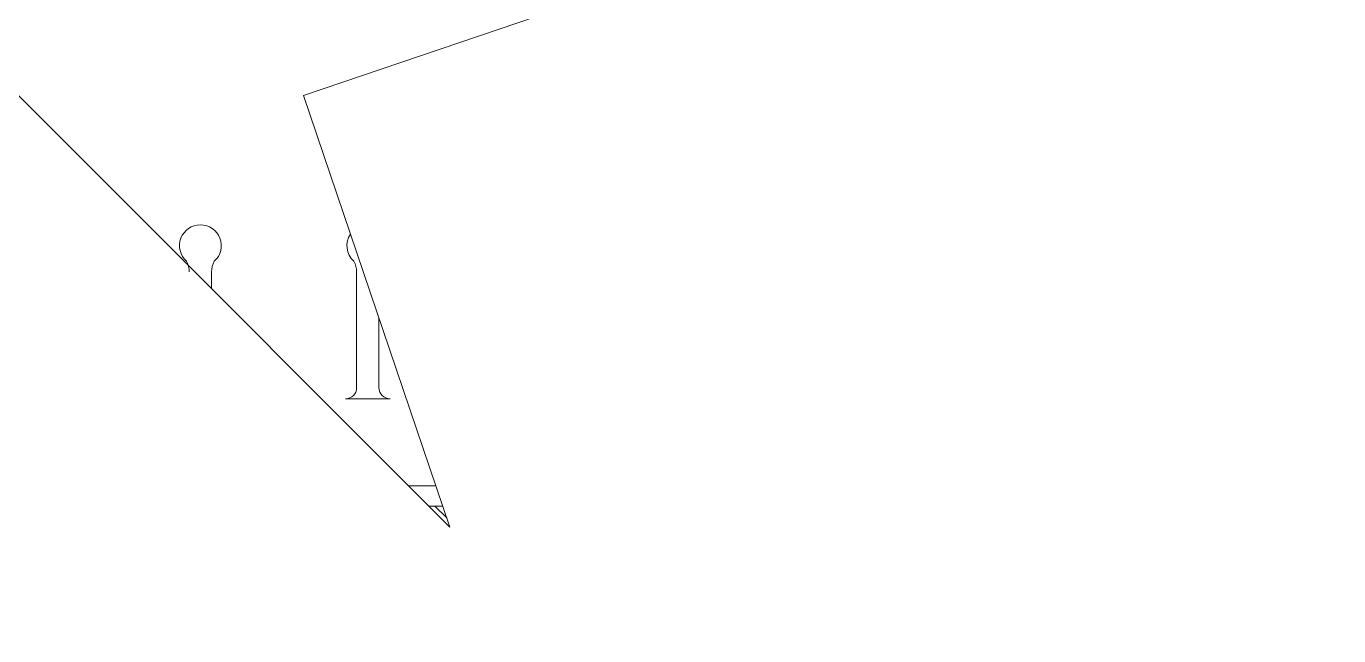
# Model space of a CAD drawing. Header units: inches. Extents: x -66.2 to 5.8, y 249.7 to 328.9.
# Drawn here: x -39.13 to -33.25, y 268.83 to 271.56 of the extents above; entities that cross this region are included whole.
import ezdxf

# ---------------------------------------------------------------- set-up
doc = ezdxf.new("R2010")
doc.units = ezdxf.units.IN
doc.header["$MEASUREMENT"] = 0
doc.layers.add('DETAILS', color=7, linetype='Continuous', lineweight=13)
doc.layers.add('DIM', color=3, linetype='Continuous', lineweight=13)

msp = doc.modelspace()

# ---------------------------------------------------------------- linework, layer by layer
at = {"layer": 'DETAILS', "color": 6, "lineweight": 20}
for p, q in [((-38.2958, 270.3836), (-38.2958, 270.4582)), ((-37.6458, 269.9403), (-37.6458, 270.4582)), ((-37.5458, 269.9403), (-37.5458, 270.2517)), ((-37.6958, 269.8903), (-37.4958, 269.8903)), ((-37.291, 269.5003), (-37.4125, 269.5003)), ((-37.2605, 269.4103), (-37.3225, 269.4103)), ((-37.2958, 269.4103), (-37.2423, 269.3568))]:
    msp.add_line(p, q, dxfattribs=at)
for centre, radius, start, end in [((-38.3458, 270.576), 0.0936, 311.72787, 228.27213), ((-37.5958, 270.576), 0.0936, 146.12534, 228.27204), ((-38.4958, 270.4582), 0.1, 0, 28.69724), ((-38.1958, 270.4582), 0.1, 151.30276, 180), ((-37.7581, 270.455), 0.1123, 1.59973, 27.09751), ((-37.6958, 269.9403), 0.05, 270, 0), ((-37.4958, 269.9403), 0.05, 180, 270)]:
    msp.add_arc(centre, radius, start, end, dxfattribs=at)
at = {"layer": 'DIM'}
msp.add_lwpolyline([(-33.2451, 272.8217), (-37.8839, 271.2484), (-37.2286, 269.3164), (-40.446, 272.5338), (-39.7907, 270.6017), (-45.0161, 268.8296)], dxfattribs=at)

doc.saveas('drawing.dxf')
